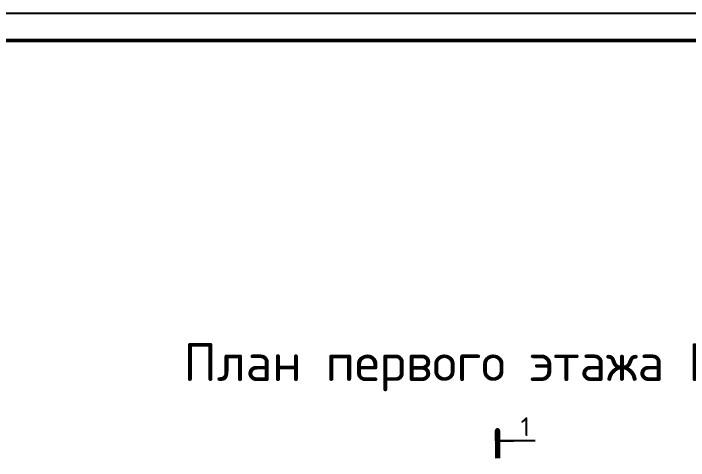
# Model space of a CAD drawing. Header units: millimetres. Extents: x -121275 to -95372, y 16759 to 40426.
# Drawn here: x -118072.2 to -117947.2, y 39549.4 to 39632.2 of the extents above; entities that cross this region are included whole.
import ezdxf

# ---------------------------------------------------------------- set-up
doc = ezdxf.new("R2010")
doc.units = ezdxf.units.MM
doc.header["$LTSCALE"] = 0.5
for name, color, linetype, lineweight in [('0.25-STAMP', 10, 'Continuous', 25), ('0.3-STAMP', 7, 'Continuous', 30), ('ТОНКИЕе', 7, 'Continuous', 25)]:
    doc.layers.add(name, color=color, linetype=linetype, lineweight=lineweight)
doc.styles.add('Наклонный', font='isocpeur.ttf', dxfattribs={"height": 3.5})

msp = doc.modelspace()

# ---------------------------------------------------------------- linework, layer by layer
at = {"layer": '0.25-STAMP', "color": 7}
msp.add_lwpolyline([(-118607.861, 39038.24), (-117766.861, 39038.24), (-117766.861, 39632.24), (-118607.861, 39632.24), (-118607.861, 39038.24)], dxfattribs=at)
at = {"layer": '0.3-STAMP', "color": 7, "lineweight": 50}
msp.add_lwpolyline([(-118587.861, 39043.24), (-117771.861, 39043.24), (-117771.861, 39627.24), (-118587.861, 39627.24), (-118587.861, 39043.24)], dxfattribs=at)
at = {"layer": 'ТОНКИЕе', "color": 7, "lineweight": 70}
msp.add_lwpolyline([(-117982.55, 39553.02), (-117982.55, 39554.929), (-117982.55, 39549.851)], dxfattribs=at)
at = {"layer": 'ТОНКИЕе', "color": 7}
msp.add_lwpolyline([(-117975.55, 39553.02), (-117982.55, 39553.02), (-117982.55, 39553.02), (-117979.623, 39553.02)], dxfattribs=at)

# ---------------------------------------------------------------- texts
at = {"layer": 'ТОНКИЕе', "color": 7, "attachment_point": 1, "style": 'Наклонный'}
for s, width, gutter_width, insert, char_height in [('План первого этажа М1:100', 175.86072, 35, (-118040.731, 39571.121), 7), ('1', 1.7013, 17.5, (-117978.262, 39557.399), 3.5)]:
    msp.add_mtext_dynamic_manual_height_columns(s, width=width, gutter_width=gutter_width, heights=[0], dxfattribs=dict(at, insert=insert, char_height=char_height))

doc.saveas('drawing.dxf')
